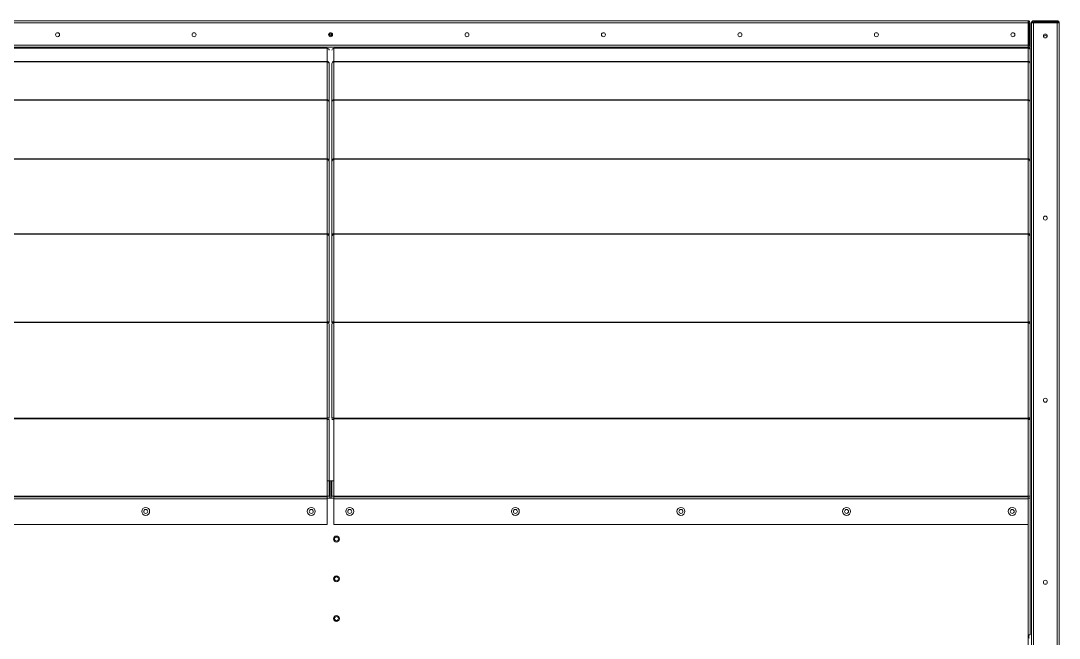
# Model space of a CAD drawing. Header units: millimetres. Extents: x 87724 to 117132, y 70018 to 90813.
# Drawn here: x 107781 to 109348, y 79068 to 80001 of the extents above; entities that cross this region are included whole.
import ezdxf

# ---------------------------------------------------------------- set-up
doc = ezdxf.new("R2010")
doc.units = ezdxf.units.MM

# ---------------------------------------------------------------- blocks, each defined once
blk = doc.blocks.new('SJMO 100 R')
at = {"color": 7, "lineweight": 20}
for p, q in [((107195.4, 80000.8), (109301.2, 80000.8)), ((107195.4, 79997.7), (109301.2, 79997.7)), ((109306.3, 79997.7), (109306.3, 77755.9)), ((109309.4, 79997.7), (109309.4, 77755.9)), ((109345.2, 77755.9), (109345.2, 79997.7)), ((109348.3, 77755.9), (109348.3, 79997.7)), ((109301.2, 79963.9), (107195.4, 79963.9)), ((109301.2, 79960.8), (107195.4, 79960.8)), ((107195.4, 79959.4), (108243.2, 79959.4)), ((107195.4, 79959.4), (108243.2, 79959.4)), ((109301.2, 79959.4), (108253.4, 79959.4)), ((109301.2, 79959.4), (108253.4, 79959.4)), ((107195.4, 79939.2), (108243.2, 79939.2)), ((107195.4, 79939), (108243.2, 79939)), ((109301.2, 79939.2), (108253.4, 79939.2)), ((109301.2, 79939), (108253.4, 79939)), ((107195.4, 79881.3), (108243.2, 79881.3)), ((107195.4, 79880.9), (108243.2, 79880.9)), ((109301.2, 79881.3), (108253.4, 79881.3)), ((109301.2, 79880.9), (108253.4, 79880.9)), ((107195.4, 79792.1), (108243.2, 79792.1)), ((107195.4, 79791.6), (108243.2, 79791.6)), ((109301.2, 79792.1), (108253.4, 79792.1)), ((109301.2, 79791.6), (108253.4, 79791.6)), ((107195.4, 79679), (108243.2, 79679)), ((109301.2, 79679), (108253.4, 79679)), ((107195.4, 79678.4), (108243.2, 79678.4)), ((109301.2, 79678.4), (108253.4, 79678.4)), ((107195.4, 79545.6), (108243.2, 79545.6)), ((107195.4, 79545), (108243.2, 79545)), ((109301.2, 79545.6), (108253.4, 79545.6)), ((109301.2, 79545), (108253.4, 79545)), ((107195.4, 79400.5), (108243.2, 79400.5)), ((107195.4, 79399.7), (108243.2, 79399.7)), ((109301.2, 79400.5), (108253.4, 79400.5)), ((109301.2, 79399.7), (108253.4, 79399.7)), ((107195.4, 79283), (108243.2, 79283)), ((107195.4, 79281.7), (108243.2, 79281.7)), ((107195.4, 79278.9), (108243.2, 79278.9)), ((109301.2, 79283), (108253.4, 79283)), ((108253.4, 79281.7), (109301.2, 79281.7)), ((108253.4, 79278.9), (109301.2, 79278.9)), ((108243.2, 79239.9), (107195.4, 79239.9)), ((109301.2, 79239.9), (108253.4, 79239.9))]:
    blk.add_line(p, q, dxfattribs=at)
at = {"color": 7, "lineweight": 20, "ltscale": 0.001722}
for p, q in [((109301.2, 79997.7), (109301.2, 80000.8)), ((109309.4, 79997.7), (109306.3, 79997.7)), ((109345.2, 79997.7), (109348.3, 79997.7)), ((109301.2, 79963.9), (109301.2, 79960.8)), ((108246.3, 79398.7), (108243.2, 79398.7)), ((108250.3, 79398.7), (108253.4, 79398.7)), ((109304.3, 79398.7), (109301.2, 79398.7)), ((108246.3, 79283), (108243.2, 79283)), ((108250.3, 79283), (108253.4, 79283)), ((109304.3, 79283), (109301.2, 79283)), ((109304.3, 79279.8), (109301.2, 79279.8)), ((109304.3, 79073.4), (109301.2, 79073.4))]:
    blk.add_line(p, q, dxfattribs=at)
at = {"color": 7, "lineweight": 20, "ltscale": 0.018778}
for p, q in [((109301.2, 79963.9), (109301.2, 79997.7)), ((109302.7, 79997.7), (109302.7, 79963.9)), ((109304.3, 79997.7), (109304.3, 79963.9))]:
    blk.add_line(p, q, dxfattribs=at)
at = {"color": 7, "lineweight": 20, "ltscale": 0.018333}
blk.add_line((109302.3, 79964.3), (109302.3, 79997.3), dxfattribs=at)
at = {"color": 7, "lineweight": 20, "ltscale": 0.019889}
for p, q in [((109345.2, 80000.8), (109309.4, 80000.8)), ((109345.2, 79999.2), (109309.4, 79999.2)), ((109345.2, 79997.7), (109309.4, 79997.7))]:
    blk.add_line(p, q, dxfattribs=at)
at = {"color": 7, "lineweight": 20, "ltscale": 0.019444}
blk.add_line((109309.8, 79998.8), (109344.8, 79998.8), dxfattribs=at)
at = {"color": 7, "lineweight": 20, "ltscale": 0.000888889}
for p, q in [((109345.2, 79999.2), (109345.2, 80000.8)), ((109304.3, 79963.9), (109302.7, 79963.9)), ((108244.7, 79677.7), (108246.3, 79677.7)), ((108251.9, 79677.7), (108250.3, 79677.7)), ((109302.7, 79677.7), (109304.3, 79677.7)), ((108244.7, 79545.1), (108246.3, 79545.1)), ((108251.9, 79545.1), (108250.3, 79545.1)), ((109302.7, 79545.1), (109304.3, 79545.1)), ((108244.7, 79400.7), (108246.3, 79400.7)), ((108251.9, 79400.7), (108250.3, 79400.7)), ((109302.7, 79400.7), (109304.3, 79400.7))]:
    blk.add_line(p, q, dxfattribs=at)
at = {"color": 7, "lineweight": 20, "ltscale": 0.002043}
blk.add_line((108246.7, 79978.7), (108246.7, 79982.4), dxfattribs=at)
at = {"color": 7, "lineweight": 20, "ltscale": 0.001405}
for p, q in [((108247.3, 79980.9), (108247.3, 79978.4)), ((108249.3, 79980.9), (108249.3, 79978.4))]:
    blk.add_line(p, q, dxfattribs=at)
at = {"color": 7, "lineweight": 20, "ltscale": 0.00191}
blk.add_line((108249.9, 79978.7), (108249.9, 79982.1), dxfattribs=at)
at = {"color": 7, "lineweight": 20, "ltscale": 0.000777794}
for p, q in [((108048.3, 79959.4), (108048.3, 79960.8)), ((108448.3, 79959.4), (108448.3, 79960.8))]:
    blk.add_line(p, q, dxfattribs=at)
at = {"color": 7, "lineweight": 20, "ltscale": 0.222222}
for p, q in [((108048.3, 79960.8), (108448.3, 79960.8)), ((108243.2, 79305.8), (108253.4, 79305.8))]:
    blk.add_line(p, q, dxfattribs=at)
at = {"color": 7, "lineweight": 20, "ltscale": 0.000777723}
for p, q in [((108728.3, 79959.4), (108728.3, 79960.8)), ((108768.3, 79959.4), (108768.3, 79960.8))]:
    blk.add_line(p, q, dxfattribs=at)
at = {"color": 7, "lineweight": 20, "ltscale": 0.000777485}
blk.add_line((109272.8, 79960.8), (109272.8, 79959.4), dxfattribs=at)
at = {"color": 7, "lineweight": 20, "ltscale": 0.000778012}
blk.add_line((109301.2, 79959.4), (109301.2, 79960.8), dxfattribs=at)
at = {"color": 7, "lineweight": 20, "ltscale": 0.00040786}
blk.add_line((109304.3, 79961.9), (109303.6, 79961.9), dxfattribs=at)
at = {"color": 7, "lineweight": 20, "ltscale": 0.001112}
blk.add_line((109304.3, 79963.9), (109304.3, 79961.9), dxfattribs=at)
at = {"color": 7, "lineweight": 20, "ltscale": 9.96622e-05}
for p, q in [((108243.2, 79959.2), (108243.2, 79959.4)), ((108253.4, 79959.2), (108253.4, 79959.4)), ((109301.2, 79959.2), (109301.2, 79959.4))]:
    blk.add_line(p, q, dxfattribs=at)
at = {"color": 7, "lineweight": 20, "ltscale": 2.77118e-05}
for p, q in [((108243.2, 79959.4), (108243.2, 79959.4)), ((108253.4, 79959.4), (108253.4, 79959.4)), ((109301.2, 79959.4), (109301.2, 79959.4))]:
    blk.add_line(p, q, dxfattribs=at)
at = {"color": 7, "lineweight": 20, "ltscale": 0.011014}
for p, q in [((108243.2, 79939.4), (108243.2, 79959.2)), ((108253.4, 79959.2), (108253.4, 79939.4)), ((109301.2, 79939.4), (109301.2, 79959.2)), ((109304.3, 79936.3), (109304.3, 79956.2))]:
    blk.add_line(p, q, dxfattribs=at)
at = {"color": 7, "lineweight": 20, "ltscale": 0.00022247}
blk.add_line((108448.3, 79959.4), (108448.3, 79959.8), dxfattribs=at)
at = {"color": 7, "lineweight": 20, "ltscale": 0.000115094}
blk.add_line((109304.1, 79960.3), (109303.9, 79960.4), dxfattribs=at)
at = {"color": 7, "lineweight": 20, "ltscale": 0.000116338}
blk.add_line((109304.1, 79960.3), (109304.3, 79960.3), dxfattribs=at)
at = {"color": 7, "lineweight": 20, "ltscale": 0.002222}
blk.add_line((109304.3, 79956.3), (109304.3, 79960.3), dxfattribs=at)
at = {"color": 7, "lineweight": 20, "ltscale": 0.011429}
blk.add_line((109304.3, 79956.3), (109304.3, 79935.8), dxfattribs=at)
at = {"color": 7, "lineweight": 20, "ltscale": 9.98432e-05}
for p, q in [((108243.2, 79939.2), (108243.2, 79939.4)), ((108253.4, 79939.2), (108253.4, 79939.4)), ((109301.2, 79939.2), (109301.2, 79939.4))]:
    blk.add_line(p, q, dxfattribs=at)
at = {"color": 7, "lineweight": 20, "ltscale": 0.00010544}
for p, q in [((108243.2, 79939), (108243.2, 79939.2)), ((108253.4, 79939.2), (108253.4, 79939)), ((109301.2, 79939.2), (109301.2, 79939))]:
    blk.add_line(p, q, dxfattribs=at)
at = {"color": 7, "lineweight": 20, "ltscale": 0.000215453}
for p, q in [((108243.2, 79938.6), (108243.2, 79939)), ((108253.4, 79938.6), (108253.4, 79939)), ((109301.2, 79938.6), (109301.2, 79939))]:
    blk.add_line(p, q, dxfattribs=at)
at = {"color": 7, "lineweight": 20, "ltscale": 0.031625}
for p, q in [((108243.2, 79881.7), (108243.2, 79938.6)), ((108246.3, 79878.8), (108246.3, 79935.8)), ((108250.3, 79935.8), (108250.3, 79878.8)), ((108253.4, 79938.6), (108253.4, 79881.7)), ((109301.2, 79881.7), (109301.2, 79938.6)), ((109304.3, 79878.8), (109304.3, 79935.8))]:
    blk.add_line(p, q, dxfattribs=at)
at = {"color": 7, "lineweight": 20, "ltscale": 3.42442e-05}
for p, q in [((108246.2, 79936.3), (108246.3, 79936.3)), ((109304.2, 79936.3), (109304.3, 79936.3))]:
    blk.add_line(p, q, dxfattribs=at)
at = {"color": 7, "lineweight": 20, "ltscale": 0.000313955}
blk.add_line((108250.3, 79935.8), (108250.3, 79936.3), dxfattribs=at)
at = {"color": 7, "lineweight": 20, "ltscale": 3.42425e-05}
blk.add_line((108250.3, 79936.3), (108250.3, 79936.3), dxfattribs=at)
at = {"color": 7, "lineweight": 20, "ltscale": 0.014414}
blk.add_line((109304.3, 79910.4), (109304.3, 79936.3), dxfattribs=at)
at = {"color": 7, "lineweight": 20, "ltscale": 0.000215745}
for p, q in [((108243.2, 79881.3), (108243.2, 79881.7)), ((108253.4, 79881.3), (108253.4, 79881.7)), ((109301.2, 79881.3), (109301.2, 79881.7))]:
    blk.add_line(p, q, dxfattribs=at)
at = {"color": 7, "lineweight": 20, "ltscale": 0.000203219}
for p, q in [((108243.2, 79880.9), (108243.2, 79881.3)), ((108253.4, 79881.3), (108253.4, 79880.9)), ((109301.2, 79881.3), (109301.2, 79880.9))]:
    blk.add_line(p, q, dxfattribs=at)
at = {"color": 7, "lineweight": 20, "ltscale": 0.000332218}
for p, q in [((108243.2, 79880.3), (108243.2, 79880.9)), ((108253.4, 79880.3), (108253.4, 79880.9)), ((109301.2, 79880.3), (109301.2, 79880.9))]:
    blk.add_line(p, q, dxfattribs=at)
at = {"color": 7, "lineweight": 20, "ltscale": 0.048698}
for p, q in [((108243.2, 79792.7), (108243.2, 79880.3)), ((108246.3, 79790.2), (108246.3, 79877.9)), ((108250.3, 79877.9), (108250.3, 79790.2)), ((108253.4, 79880.3), (108253.4, 79792.7)), ((109301.2, 79792.7), (109301.2, 79880.3)), ((109304.3, 79790.2), (109304.3, 79877.9))]:
    blk.add_line(p, q, dxfattribs=at)
at = {"color": 7, "lineweight": 20, "ltscale": 0.000140383}
for p, q in [((108246, 79878.8), (108246.3, 79878.8)), ((109304, 79878.8), (109304.3, 79878.8))]:
    blk.add_line(p, q, dxfattribs=at)
at = {"color": 7, "lineweight": 20, "ltscale": 0.000546998}
blk.add_line((108250.3, 79877.9), (108250.3, 79878.8), dxfattribs=at)
at = {"color": 7, "lineweight": 20, "ltscale": 0.000140381}
blk.add_line((108250.5, 79878.8), (108250.3, 79878.8), dxfattribs=at)
at = {"color": 7, "lineweight": 20, "ltscale": 0.013095}
blk.add_line((109304.3, 79855.3), (109304.3, 79878.8), dxfattribs=at)
at = {"color": 7, "lineweight": 20, "ltscale": 0.000331768}
for p, q in [((108243.2, 79792.1), (108243.2, 79792.7)), ((108253.4, 79792.1), (108253.4, 79792.7)), ((109301.2, 79792.1), (109301.2, 79792.7))]:
    blk.add_line(p, q, dxfattribs=at)
at = {"color": 7, "lineweight": 20, "ltscale": 0.000251569}
for p, q in [((108243.2, 79791.6), (108243.2, 79792.1)), ((108253.4, 79792.1), (108253.4, 79791.6)), ((109301.2, 79792.1), (109301.2, 79791.6))]:
    blk.add_line(p, q, dxfattribs=at)
at = {"color": 7, "lineweight": 20, "ltscale": 0.000420498}
for p, q in [((108243.2, 79790.9), (108243.2, 79791.6)), ((108253.4, 79790.9), (108253.4, 79791.6)), ((109301.2, 79790.9), (109301.2, 79791.6))]:
    blk.add_line(p, q, dxfattribs=at)
at = {"color": 7, "lineweight": 20, "ltscale": 0.061721}
for p, q in [((108243.2, 79679.8), (108243.2, 79790.9)), ((108246.3, 79677.7), (108246.3, 79788.8)), ((108250.3, 79788.8), (108250.3, 79677.7)), ((108253.4, 79790.9), (108253.4, 79679.8)), ((109301.2, 79679.8), (109301.2, 79790.9)), ((109304.3, 79677.7), (109304.3, 79788.8))]:
    blk.add_line(p, q, dxfattribs=at)
at = {"color": 7, "lineweight": 20, "ltscale": 0.000433251}
for p, q in [((108245.5, 79790.2), (108246.3, 79790.2)), ((108251.1, 79790.2), (108250.3, 79790.2)), ((109303.5, 79790.2), (109304.3, 79790.2))]:
    blk.add_line(p, q, dxfattribs=at)
at = {"color": 7, "lineweight": 20, "ltscale": 0.000751679}
blk.add_line((108250.3, 79788.8), (108250.3, 79790.2), dxfattribs=at)
at = {"color": 7, "lineweight": 20, "ltscale": 0.000288557}
blk.add_line((109301.2, 79790.9), (109301.2, 79791.4), dxfattribs=at)
at = {"color": 7, "lineweight": 20, "ltscale": 0.011063}
blk.add_line((109304.3, 79770.3), (109304.3, 79790.2), dxfattribs=at)
at = {"color": 7, "lineweight": 20, "ltscale": 0.000421068}
for p, q in [((108243.2, 79679), (108243.2, 79679.8)), ((108253.4, 79679), (108253.4, 79679.8)), ((109301.2, 79679), (109301.2, 79679.8))]:
    blk.add_line(p, q, dxfattribs=at)
at = {"color": 7, "lineweight": 20, "ltscale": 0.000340315}
for p, q in [((108243.2, 79678.4), (108243.2, 79679)), ((108253.4, 79679), (108253.4, 79678.4)), ((109301.2, 79679), (109301.2, 79678.4))]:
    blk.add_line(p, q, dxfattribs=at)
at = {"color": 7, "lineweight": 20, "ltscale": 0.000672509}
blk.add_line((109301.2, 79677.5), (109301.2, 79678.7), dxfattribs=at)
at = {"color": 7, "lineweight": 20, "ltscale": 0.000496562}
for p, q in [((108243.2, 79677.5), (108243.2, 79678.4)), ((108253.4, 79677.5), (108253.4, 79678.4)), ((109301.2, 79677.5), (109301.2, 79678.4))]:
    blk.add_line(p, q, dxfattribs=at)
at = {"color": 7, "lineweight": 20, "ltscale": 0.072788}
for p, q in [((108243.2, 79546.5), (108243.2, 79677.5)), ((108246.3, 79545.1), (108246.3, 79676.1)), ((108250.3, 79676.1), (108250.3, 79545.1)), ((108253.4, 79677.5), (108253.4, 79546.5)), ((109301.2, 79546.5), (109301.2, 79677.5)), ((109304.3, 79545.1), (109304.3, 79676.1))]:
    blk.add_line(p, q, dxfattribs=at)
at = {"color": 7, "lineweight": 20, "ltscale": 0.000222798}
for p, q in [((108244.7, 79677.3), (108244.7, 79677.7)), ((108251.9, 79677.3), (108251.9, 79677.7)), ((109302.7, 79677.3), (109302.7, 79677.7))]:
    blk.add_line(p, q, dxfattribs=at)
at = {"color": 7, "lineweight": 20, "ltscale": 0.000917392}
blk.add_line((108250.3, 79676.1), (108250.3, 79677.7), dxfattribs=at)
at = {"color": 7, "lineweight": 20, "ltscale": 0.008488}
blk.add_line((109304.3, 79662.5), (109304.3, 79677.7), dxfattribs=at)
at = {"color": 7, "lineweight": 20, "ltscale": 0.00049589}
for p, q in [((108243.2, 79545.6), (108243.2, 79546.5)), ((108253.4, 79545.6), (108253.4, 79546.5)), ((109301.2, 79545.6), (109301.2, 79546.5))]:
    blk.add_line(p, q, dxfattribs=at)
at = {"color": 7, "lineweight": 20, "ltscale": 0.000346286}
for p, q in [((108243.2, 79545), (108243.2, 79545.6)), ((108253.4, 79545.6), (108253.4, 79545)), ((109301.2, 79545.6), (109301.2, 79545))]:
    blk.add_line(p, q, dxfattribs=at)
at = {"color": 7, "lineweight": 20, "ltscale": 0.000539607}
for p, q in [((108243.2, 79544), (108243.2, 79545)), ((108253.4, 79544), (108253.4, 79545)), ((109301.2, 79544), (109301.2, 79545))]:
    blk.add_line(p, q, dxfattribs=at)
at = {"color": 7, "lineweight": 20, "ltscale": 0.079194}
for p, q in [((108243.2, 79401.5), (108243.2, 79544)), ((108246.3, 79400.7), (108246.3, 79543.2)), ((108250.3, 79543.2), (108250.3, 79400.7)), ((108253.4, 79544), (108253.4, 79401.5)), ((109301.2, 79401.5), (109301.2, 79544)), ((109304.3, 79400.7), (109304.3, 79543.2))]:
    blk.add_line(p, q, dxfattribs=at)
at = {"color": 7, "lineweight": 20, "ltscale": 0.000643713}
for p, q in [((108244.7, 79543.9), (108244.7, 79545.1)), ((108251.9, 79543.9), (108251.9, 79545.1)), ((109302.7, 79543.9), (109302.7, 79545.1))]:
    blk.add_line(p, q, dxfattribs=at)
at = {"color": 7, "lineweight": 20, "ltscale": 0.000971992}
blk.add_line((109301.2, 79544), (109301.2, 79545.8), dxfattribs=at)
at = {"color": 7, "lineweight": 20, "ltscale": 0.005451}
blk.add_line((109304.3, 79535.3), (109304.3, 79545.1), dxfattribs=at)
at = {"color": 7, "lineweight": 20, "ltscale": 0.000541128}
for p, q in [((108243.2, 79400.5), (108243.2, 79401.5)), ((108253.4, 79400.5), (108253.4, 79401.5)), ((109301.2, 79400.5), (109301.2, 79401.5))]:
    blk.add_line(p, q, dxfattribs=at)
at = {"color": 7, "lineweight": 20, "ltscale": 0.000447681}
for p, q in [((108243.2, 79399.7), (108243.2, 79400.5)), ((108253.4, 79400.5), (108253.4, 79399.7)), ((109301.2, 79400.5), (109301.2, 79399.7))]:
    blk.add_line(p, q, dxfattribs=at)
at = {"color": 7, "lineweight": 20, "ltscale": 0.000560392}
for p, q in [((108243.2, 79398.7), (108243.2, 79399.7)), ((108253.4, 79398.7), (108253.4, 79399.7)), ((109301.2, 79398.7), (109301.2, 79399.7))]:
    blk.add_line(p, q, dxfattribs=at)
at = {"color": 7, "lineweight": 20, "ltscale": 0.064274}
for p, q in [((108243.2, 79283), (108243.2, 79398.7)), ((108246.3, 79283), (108246.3, 79398.7)), ((108253.4, 79398.7), (108253.4, 79283)), ((109301.2, 79283), (109301.2, 79398.7)), ((109304.3, 79283), (109304.3, 79398.7))]:
    blk.add_line(p, q, dxfattribs=at)
at = {"color": 7, "lineweight": 20, "ltscale": 0.001318}
blk.add_line((109301.2, 79398.7), (109301.2, 79401.1), dxfattribs=at)
at = {"color": 7, "lineweight": 20, "ltscale": 0.001102}
blk.add_line((109302.7, 79398.7), (109302.7, 79400.7), dxfattribs=at)
at = {"color": 7, "lineweight": 20, "ltscale": 0.001976}
blk.add_line((109304.3, 79397.1), (109304.3, 79400.7), dxfattribs=at)
at = {"color": 7, "lineweight": 20, "ltscale": 0.014444}
for p, q in [((108247.3, 79305.8), (108247.3, 79279.8)), ((108249.3, 79305.8), (108249.3, 79279.8))]:
    blk.add_line(p, q, dxfattribs=at)
at = {"color": 7, "lineweight": 20, "ltscale": 0.012694}
blk.add_line((108250.3, 79305.8), (108250.3, 79283), dxfattribs=at)
at = {"color": 7, "lineweight": 20, "ltscale": 0.000741427}
for p, q in [((108243.2, 79283), (108243.2, 79281.7)), ((108253.4, 79281.7), (108253.4, 79283)), ((109301.2, 79281.7), (109301.2, 79283))]:
    blk.add_line(p, q, dxfattribs=at)
at = {"color": 7, "lineweight": 20, "ltscale": 0.00175}
for p, q in [((108243.2, 79279.8), (108243.2, 79283)), ((109301.2, 79279.8), (109301.2, 79283)), ((109304.3, 79279.8), (109304.3, 79283))]:
    blk.add_line(p, q, dxfattribs=at)
at = {"color": 7, "lineweight": 20, "ltscale": 0.001532}
for p, q in [((108243.2, 79278.9), (108243.2, 79281.7)), ((108253.4, 79278.9), (108253.4, 79281.7)), ((109301.2, 79278.9), (109301.2, 79281.7))]:
    blk.add_line(p, q, dxfattribs=at)
at = {"color": 7, "lineweight": 20, "ltscale": 0.005667}
blk.add_line((108253.4, 79279.8), (108243.2, 79279.8), dxfattribs=at)
at = {"color": 7, "lineweight": 20, "ltscale": 0.021671}
for p, q in [((108243.2, 79239.9), (108243.2, 79278.9)), ((108253.4, 79278.9), (108253.4, 79239.9)), ((109301.2, 79278.9), (109301.2, 79239.9))]:
    blk.add_line(p, q, dxfattribs=at)
at = {"color": 7, "lineweight": 20, "ltscale": 0.114667}
for p, q in [((109301.2, 79073.4), (109301.2, 79279.8)), ((109304.3, 79073.4), (109304.3, 79279.8))]:
    blk.add_line(p, q, dxfattribs=at)
at = {"color": 7, "lineweight": 20, "ltscale": 0.0225}
blk.add_line((109301.2, 79032.9), (109301.2, 79073.4), dxfattribs=at)
at = {"color": 7, "lineweight": 20, "ltscale": 0.001987}
blk.add_line((109302.3, 79069.9), (109302.3, 79073.4), dxfattribs=at)
at = {"color": 7, "lineweight": 20}
for centre, radius in [((107836.3, 79979.8), 3), ((108042.3, 79979.8), 3), ((108248.3, 79979.8), 3), ((108454.3, 79979.8), 3), ((108660.3, 79979.8), 3), ((108866.3, 79979.8), 3), ((109072.3, 79979.8), 3), ((109278.3, 79979.8), 3), ((109327.3, 79977.8), 3), ((109327.3, 79702.8), 3), ((109327.3, 79427.8), 3), ((107969.3, 79259.9), 6), ((107969.3, 79259.8), 3), ((108219.3, 79259.9), 6), ((108219.3, 79259.8), 3), ((108277.3, 79259.9), 6), ((108277.3, 79259.8), 3), ((108527.3, 79259.9), 6), ((108527.3, 79259.8), 3), ((108777.3, 79259.9), 6), ((108777.3, 79259.8), 3), ((109027.3, 79259.9), 6), ((109027.3, 79259.8), 3), ((109277.3, 79259.9), 6), ((109277.3, 79259.8), 3), ((108257.3, 79218.1), 4.5), ((108257.3, 79218.1), 3), ((108257.3, 79158.1), 4.5), ((108257.3, 79158.1), 3), ((109327.3, 79152.8), 3), ((108257.3, 79098.1), 4.5), ((108257.3, 79098.1), 3)]:
    blk.add_circle(centre, radius, dxfattribs=at)
for centre, radius, start, end in [((109301.2, 79997.7), 3.1, 0, 90), ((109301.2, 79997.7), 1.5, 0, 90), ((109300.8, 79997.3), 1.5, 0, 74.534), ((109300.8, 79997.3), 3.5, 0, 0.7625), ((109309.4, 79997.7), 3.1, 90, 180), ((109309.8, 79997.3), 3.5, 179.4068, 180), ((109309.4, 79997.7), 1.5, 90, 180), ((109309.8, 79997.3), 1.5, 90, 164.534), ((109344.8, 79997.3), 1.5, 15.4662, 90), ((109345.2, 79997.7), 3.1, 0, 90), ((109345.2, 79997.7), 1.5, 0, 90), ((108248.3, 79981.2), 3, 193.4709, 346.4937), ((108250.8, 79980.9), 3.5, 147.8038, 180), ((108250.8, 79980.9), 1.5, 118.7145, 180), ((109327.3, 79975.8), 3, 19.4689, 160.5235), ((109300.8, 79964.3), 1.5, 285.397, 0), ((109301.2, 79963.9), 1.5, 270, 0), ((109301.2, 79963.9), 3.1, 270, 0), ((109301.2, 79961.9), 1.5, 270, 325.9919), ((109301.2, 79961.9), 3.1, 295.4146, 0), ((109300.8, 79964.3), 3.5, 359.2375, 0), ((108243.2, 79956.3), 3.1, 0, 90), ((108253.4, 79956.3), 3.1, 90, 180), ((109301.2, 79956.3), 3.1, 0, 90), ((109304.4, 79962.2), 1.84, 253.1779, 265.9141), ((109300.8, 79955.3), 3.5, 0, 0.7178), ((109301.2, 79781.8), 3.1, 359.0866, 0), ((109301.2, 79764.3), 3.1, 0, 0.9007), ((109300.8, 79744.3), 3.5, 0, 1.943), ((109300.8, 79629.3), 3.5, 0, 2.1677), ((109301.2, 79536.6), 3.1, 0, 0.7325), ((109299.6, 79068.3), 3.1, 0, 58.9271)]:
    blk.add_arc(centre, radius, start, end, dxfattribs=at)
for centre, major_axis, ratio, start_param, end_param in [((108243.2, 79956.2), (3.1, 0), 0.983909, 0, 1.570796), ((108253.4, 79956.2), (-3.1, 0), 0.983909, 4.712389, 6.283185), ((109301.2, 79956.2), (3.1, 0), 0.983909, 0, 1.570796), ((109301.2, 79961.3), (-3.1, 0), 0.890814, 2.120584, 2.771929), ((108243.2, 79936.3), (3.1, 0), 0.983909, 0, 1.570796), ((108243.2, 79935.8), (3.1, 0), 0.922686, 0, 1.570796), ((108253.4, 79936.3), (-3.1, 0), 0.983909, 4.712389, 6.283185), ((108253.4, 79935.8), (-3.1, 0), 0.922686, 4.712389, 6.283185), ((109301.2, 79936.3), (3.1, 0), 0.983909, 0, 1.570796), ((109301.2, 79935.8), (3.1, 0), 0.922686, 0, 1.570796), ((108243.2, 79878.8), (3.1, 0), 0.922686, 0, 1.570796), ((108243.2, 79877.9), (3.1, 0), 0.804688, 0, 1.570796), ((108253.4, 79878.8), (-3.1, 0), 0.922686, 4.712389, 6.283185), ((108253.4, 79877.9), (-3.1, 0), 0.804688, 4.712389, 6.283185), ((109301.2, 79878.8), (3.1, 0), 0.922686, 0, 1.570796), ((109301.2, 79877.9), (3.1, 0), 0.804688, 0, 1.570796), ((108243.2, 79790.2), (3.1, 0), 0.804688, 0, 1.570796), ((108243.2, 79790.2), (1.5, 0), 0.804688, 0.403927, 1.570796), ((108243.2, 79788.8), (3.1, 0), 0.658616, 0, 1.570796), ((108253.4, 79790.2), (-3.1, 0), 0.804688, 4.712389, 6.283185), ((108253.4, 79788.8), (-3.1, 0), 0.658616, 4.712389, 6.283185), ((108253.4, 79790.2), (-1.5, 0), 0.804688, 4.712389, 5.879259), ((109301.2, 79790.2), (3.1, 0), 0.804688, 0, 1.570796), ((109301.2, 79790.2), (1.5, 0), 0.804688, 0.403927, 1.570796), ((109301.2, 79788.8), (3.1, 0), 0.658616, 0, 1.570796), ((109301.2, 79782.2), (3.1, 0), 0.890814, 6.267302, 6.283185), ((109301.2, 79764.3), (3.1, 0), 0.999869, 0, 0.015692), ((109301.2, 79764.3), (3.1, 0), 0.99919, 6.283185, 6.288293), ((109301.2, 79762.7), (3.1, 0), 0.999869, 0, 0.014283), ((109301.2, 79762.4), (3.1, 0), 0.962458, 0, 0.014203), ((109301.2, 79761.7), (3.1, 0), 0.979986, 6.283185, 6.290388), ((109301.2, 79749.8), (3.1, 0), 0.955301, 6.283185, 6.298337), ((109301.2, 79736), (3.1, 0), 0.962458, 0, 0.013071), ((109301.2, 79735.3), (3.1, 0), 0.901261, 0, 0.012948), ((109301.2, 79732), (3.1, 0), 0.932158, 6.283185, 6.289856), ((108243.2, 79677.7), (3.1, 0), 0.658616, 0, 1.570796), ((108243.2, 79677.7), (1.5, 0), 0.658616, 0, 1.570796), ((108253.4, 79677.7), (-3.1, 0), 0.658616, 4.712389, 6.283185), ((108253.4, 79677.7), (-1.5, 0), 0.658616, 4.712389, 6.283185), ((109301.2, 79677.7), (3.1, 0), 0.658616, 0, 1.570796), ((109301.2, 79677.7), (1.5, 0), 0.658616, 0, 1.570796), ((109301.2, 79693.2), (3.1, 0), 0.901261, 0, 0.012067), ((109301.2, 79692.1), (3.1, 0), 0.760427, 0, 0.011727), ((108243.2, 79676.1), (3.1, 0), 0.461013, 0, 1.570796), ((108253.4, 79676.1), (-3.1, 0), 0.461013, 4.712389, 6.283185), ((109301.2, 79676.1), (3.1, 0), 0.461013, 0, 1.570796), ((109301.2, 79628.9), (3.1, 0), 0.760427, 0, 0.011065), ((109301.2, 79627.4), (3.1, 0), 0.637094, 0, 0.010592), ((108243.2, 79545.1), (3.1, 0), 0.461013, 0, 1.570796), ((108243.2, 79545.1), (1.5, 0), 0.461013, 0, 1.570796), ((108243.2, 79543.2), (3.1, 0), 0.259944, 0, 1.570796), ((108253.4, 79545.1), (-3.1, 0), 0.461013, 4.712389, 6.283185), ((108253.4, 79543.2), (-3.1, 0), 0.259944, 4.712389, 6.283185), ((108253.4, 79545.1), (-1.5, 0), 0.461013, 4.712389, 6.283185), ((109301.2, 79545.1), (3.1, 0), 0.461013, 0, 1.570796), ((109301.2, 79545.1), (1.5, 0), 0.461013, 0, 1.570796), ((109301.2, 79543.2), (3.1, 0), 0.259944, 0, 1.570796), ((109301.2, 79552.4), (3.1, 0), 0.637094, 0, 0.010145), ((109301.2, 79550.7), (3.1, 0), 0.418708, 0, 0.008418), ((109301.2, 79536.4), (3.1, 0), 0.981757, 0, 0.012727), ((109301.2, 79536.2), (-3.1, 0), 0.918237, 3.141593, 3.147348), ((109301.2, 79525.6), (3.1, 0), 0.981757, 0, 0.011815), ((109301.2, 79524.9), (3.1, 0), 0.855366, 0, 0.011565), ((109301.2, 79516.7), (-3.1, 0), 0.885841, 3.141593, 3.146054), ((109301.2, 79495.2), (3.1, 0), 0.855366, 0, 0.01089), ((109301.2, 79494.1), (3.1, 0), 0.765801, 0, 0.010647), ((109301.2, 79462.4), (3.1, 0), 0.418708, 0, 0.00812), ((109301.2, 79460.5), (3.1, 0), 0.255896, 0, 0.005156), ((109301.2, 79457.3), (3.1, 0), 0.765801, 0, 0.009757), ((109301.2, 79455.7), (3.1, 0), 0.496054, 0, 0.008265), ((108243.2, 79400.7), (3.1, 0), 0.259944, 0, 1.570796), ((108243.2, 79400.7), (1.5, 0), 0.259944, 0, 1.570796), ((108253.4, 79400.7), (-3.1, 0), 0.259944, 4.712389, 6.283185), ((108253.4, 79400.7), (-1.5, 0), 0.259944, 4.712389, 6.283185), ((109301.2, 79400.7), (3.1, 0), 0.259944, 0, 1.570796), ((109301.2, 79400.7), (1.5, 0), 0.259944, 0, 1.570796), ((109301.2, 79406.1), (3.1, 0), 0.496054, 0, 0.008372), ((109301.2, 79404.3), (3.1, 0), 0.357024, 0, 0.006698), ((109301.2, 79366.4), (3.1, 0), 0.255896, 0, 0.005019), ((109301.2, 79346.2), (3.1, 0), 0.357024, 0, 0.006459)]:
    blk.add_ellipse(centre, major_axis=major_axis, ratio=ratio, start_param=start_param, end_param=end_param, dxfattribs=at)

msp = doc.modelspace()

# ---------------------------------------------------------------- block references
msp.add_blockref('SJMO 100 R', (0, 0))

doc.saveas('drawing.dxf')
